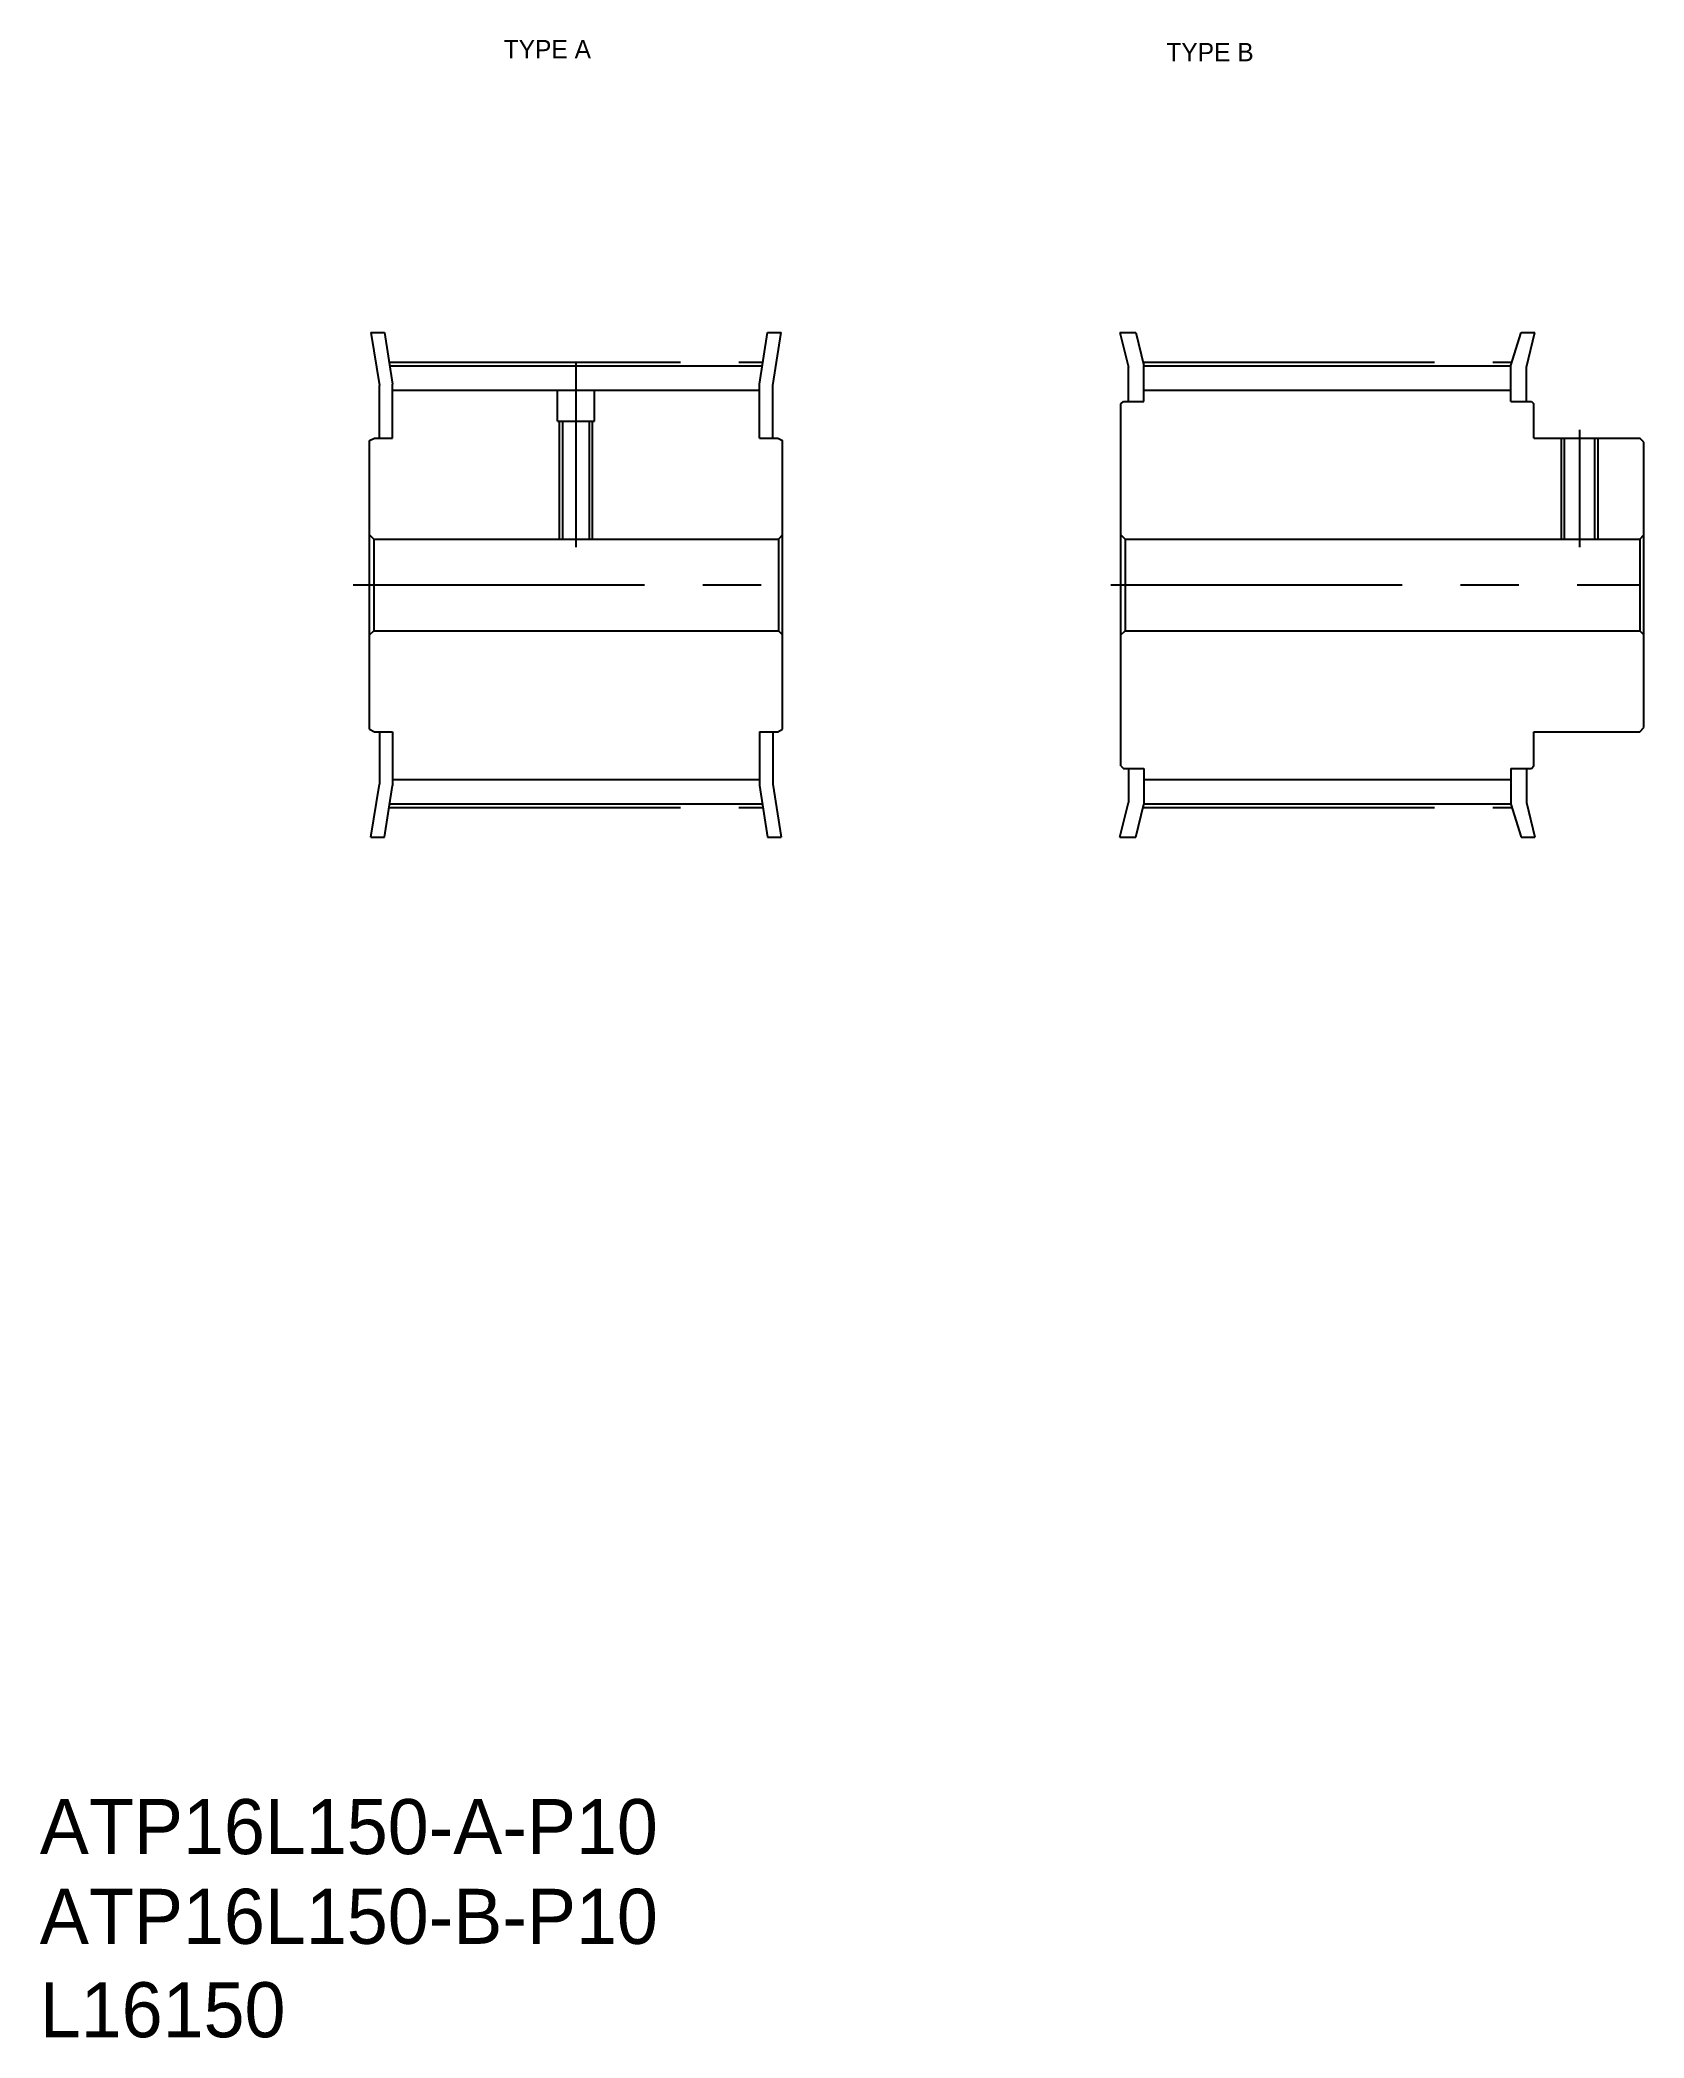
# Model space of a CAD drawing. Extents: x -286 to -111, y -61 to 157.
import ezdxf

# ---------------------------------------------------------------- set-up
doc = ezdxf.new("R2010")
doc.units = 0
doc.linetypes.add('CENTER', pattern=[50.8, 31.75, -6.35, 6.35, -6.35])
doc.linetypes.add('DASHED', pattern=[19.05, 12.7, -6.35])
doc.layers.get('0').update_dxf_attribs({"linetype": 'CONTINUOUS'})
doc.layers.add('CENTER', color=1, linetype='CENTER')

msp = doc.modelspace()

# ---------------------------------------------------------------- linework, layer by layer
for p, q in [((-249.92, 124.98), (-248.43, 124.98)), ((-249.92, 124.98), (-248.99, 119.21)), ((-248.43, 124.98), (-247.55, 119.36)), ((-207.55, 119.36), (-206.68, 124.98)), ((-206.68, 124.98), (-205.19, 124.98)), ((-206.11, 119.21), (-205.19, 124.98)), ((-168.29, 124.98), (-167.37, 121.21)), ((-168.29, 124.98), (-166.55, 124.98)), ((-166.55, 124.98), (-165.68, 121.4)), ((-125.68, 121.4), (-124.55, 124.98)), ((-124.55, 124.98), (-123.06, 124.98)), ((-123.99, 121.21), (-123.06, 124.98)), ((-247.86, 121.36), (-207.24, 121.36)), ((-167.37, 117.48), (-167.37, 121.21)), ((-165.68, 117.48), (-165.68, 121.4)), ((-165.68, 121.36), (-125.68, 121.36)), ((-125.68, 117.48), (-125.68, 121.4)), ((-123.99, 117.48), (-123.99, 121.21)), ((-248.99, 113.48), (-248.99, 119.21)), ((-247.55, 113.48), (-247.55, 119.36)), ((-247.55, 118.69), (-207.55, 118.69)), ((-207.55, 113.48), (-207.55, 119.36)), ((-206.11, 113.48), (-206.11, 119.21)), ((-165.68, 118.69), (-125.68, 118.69)), ((-168.18, 117.21), (-167.91, 117.48)), ((-168.18, 77.75), (-168.18, 117.21)), ((-167.91, 117.48), (-165.68, 117.48)), ((-125.68, 117.48), (-123.45, 117.48)), ((-123.45, 117.48), (-123.18, 117.21)), ((-123.18, 113.48), (-123.18, 117.21)), ((-250.05, 113.21), (-249.53, 113.48)), ((-249.53, 113.48), (-247.55, 113.48)), ((-207.55, 113.48), (-205.57, 113.48)), ((-205.57, 113.48), (-205.05, 113.21)), ((-123.18, 113.48), (-111.63, 113.48)), ((-111.18, 113.03), (-111.63, 113.48)), ((-250.05, 81.75), (-250.05, 113.21)), ((-205.05, 81.75), (-205.05, 113.21)), ((-111.18, 81.93), (-111.18, 113.03)), ((-250.05, 102.93), (-249.6, 102.48)), ((-249.6, 102.48), (-205.5, 102.48)), ((-249.6, 102.48), (-249.6, 92.48)), ((-205.05, 102.93), (-205.5, 102.48)), ((-205.5, 102.48), (-205.5, 92.48)), ((-168.18, 102.93), (-167.73, 102.48)), ((-167.73, 102.48), (-167.73, 92.48)), ((-167.73, 102.48), (-111.63, 102.48)), ((-111.63, 102.48), (-111.18, 102.93)), ((-111.63, 102.48), (-111.63, 92.48)), ((-250.05, 92.03), (-249.6, 92.48)), ((-249.6, 92.48), (-205.5, 92.48)), ((-205.05, 92.03), (-205.5, 92.48)), ((-168.18, 92.03), (-167.73, 92.48)), ((-167.73, 92.48), (-111.63, 92.48)), ((-156.95, 92.48), (-156.95, 92.48)), ((-133.18, 92.48), (-133.18, 92.48)), ((-111.63, 92.48), (-111.18, 92.03)), ((-250.05, 81.75), (-249.53, 81.48)), ((-249.53, 81.48), (-247.55, 81.48)), ((-248.99, 81.48), (-248.99, 75.76)), ((-247.55, 81.48), (-247.55, 75.61)), ((-207.55, 81.48), (-207.55, 75.61)), ((-207.55, 81.48), (-205.57, 81.48)), ((-206.11, 81.48), (-206.11, 75.76)), ((-205.57, 81.48), (-205.05, 81.75)), ((-123.18, 81.48), (-111.63, 81.48)), ((-123.18, 77.75), (-123.18, 81.48)), ((-111.63, 81.48), (-111.18, 81.93)), ((-247.55, 76.28), (-207.55, 76.28)), ((-168.18, 77.75), (-167.91, 77.48)), ((-167.91, 77.48), (-165.68, 77.48)), ((-167.37, 77.48), (-167.37, 73.76)), ((-165.68, 77.48), (-165.68, 73.57)), ((-165.68, 76.28), (-125.68, 76.28)), ((-125.68, 77.48), (-125.68, 73.57)), ((-125.68, 77.48), (-123.45, 77.48)), ((-123.99, 77.48), (-123.99, 73.76)), ((-123.45, 77.48), (-123.18, 77.75)), ((-249.92, 69.98), (-248.99, 75.76)), ((-248.43, 69.98), (-247.55, 75.61)), ((-207.55, 75.61), (-206.68, 69.98)), ((-206.11, 75.76), (-205.19, 69.98)), ((-247.86, 73.61), (-207.24, 73.61)), ((-168.29, 69.98), (-167.37, 73.76)), ((-166.55, 69.98), (-165.68, 73.57)), ((-165.68, 73.61), (-125.68, 73.61)), ((-125.68, 73.57), (-124.55, 69.98)), ((-123.99, 73.76), (-123.06, 69.98)), ((-249.92, 69.98), (-248.43, 69.98)), ((-206.68, 69.98), (-205.19, 69.98)), ((-168.29, 69.98), (-166.55, 69.98)), ((-124.55, 69.98), (-123.06, 69.98))]:
    msp.add_line(p, q)
at = {"color": 3, "linetype": 'DASHED'}
for p, q in [((-229.58, 115.32), (-229.58, 118.69)), ((-225.53, 115.32), (-225.53, 118.69)), ((-229.58, 115.32), (-225.53, 115.32)), ((-229.35, 102.48), (-229.35, 115.32)), ((-229.01, 102.48), (-229.01, 115.32)), ((-226.09, 102.48), (-226.09, 115.32)), ((-225.75, 102.48), (-225.75, 115.32)), ((-120.18, 102.48), (-120.18, 113.48)), ((-119.83, 102.48), (-119.83, 113.48)), ((-116.52, 102.48), (-116.52, 113.48)), ((-116.18, 102.48), (-116.18, 113.48))]:
    msp.add_line(p, q, dxfattribs=at)
at = {"layer": 'CENTER', "color": 1, "linetype": 'CENTER'}
for p, q in [((-247.92, 121.74), (-207.18, 121.74)), ((-227.55, 101.58), (-227.55, 121.84)), ((-165.76, 121.74), (-125.57, 121.74)), ((-118.18, 101.58), (-118.18, 114.38)), ((-251.85, 97.48), (-203.25, 97.48)), ((-169.28, 97.48), (-111.53, 97.48)), ((-247.92, 73.23), (-207.18, 73.23)), ((-165.76, 73.23), (-125.57, 73.23))]:
    msp.add_line(p, q, dxfattribs=at)

# ---------------------------------------------------------------- texts
for s, p in [('TYPE A', (-235.44, 154.87)), ('TYPE B', (-163.23, 154.55))]:
    msp.add_text(s, height=2).set_placement(p)
at = {"color": 7, "linetype": 'CONTINUOUS'}
for s, p in [('ATP16L150-A-P10', (-285.99, -40.85)), ('ATP16L150-B-P10', (-285.99, -50.63)), ('L16150', (-285.99, -60.81))]:
    msp.add_text(s, height=6, dxfattribs=at).set_placement(p)

doc.saveas('drawing.dxf')
